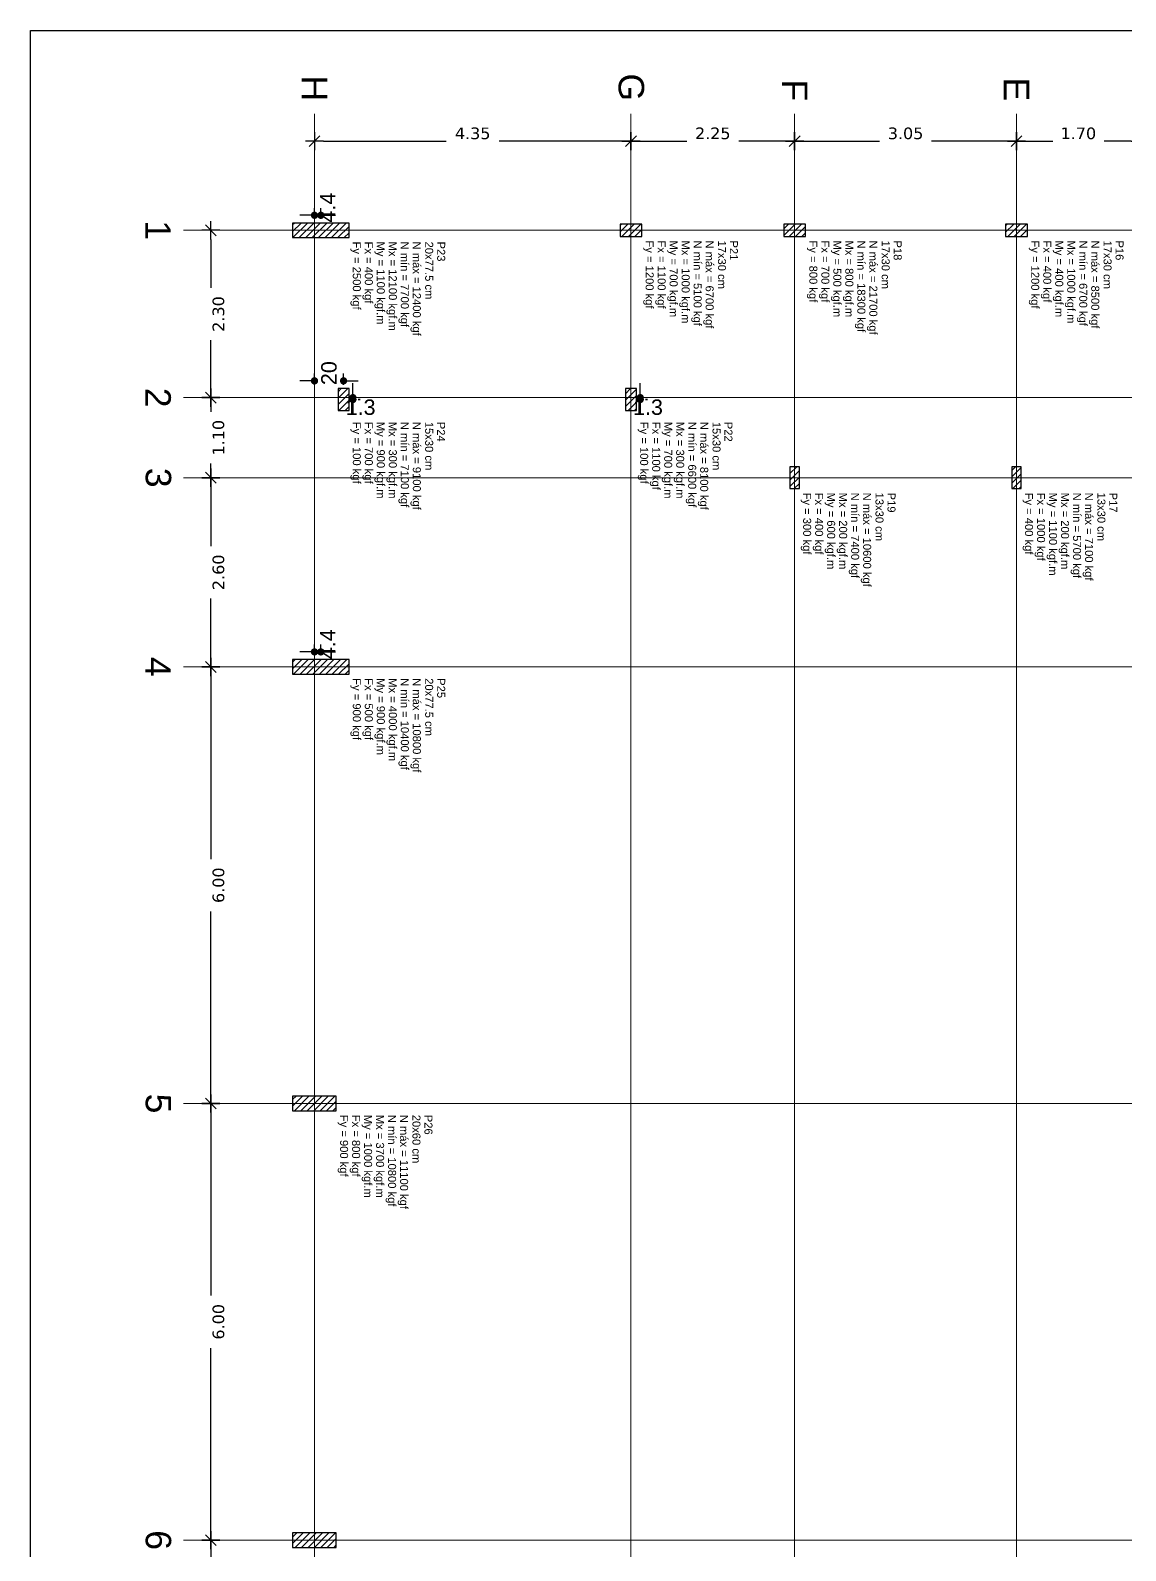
# Model space of a CAD drawing. Extents: x 25 to 1028, y -81 to 176.
# Drawn here: x 812.4 to 827.45, y 26.43 to 47.32 of the extents above; entities that cross this region are included whole.
import ezdxf

# ---------------------------------------------------------------- set-up
doc = ezdxf.new("R2010")
doc.units = 0
doc.header["$LTSCALE"] = 0.3
doc.header["$PDSIZE"] = 0.1
doc.layers.get('0').update_dxf_attribs({"linetype": 'CONTINUOUS'})
doc.layers.get('Defpoints').update_dxf_attribs({"linetype": 'CONTINUOUS'})
doc.layers.add('ARQ-CTA-1_100', color=1, linetype='CONTINUOUS')
for name, color, linetype, lineweight in [('LC-Cotas', 7, 'CONTINUOUS', 5), ('LC-Eixos', 9, 'CONTINUOUS', 5), ('LC-Hachuras dos pilares', 9, 'CONTINUOUS', 5), ('LC-Seção dos pilares', 4, 'CONTINUOUS', 30), ('LC-Textos', 3, 'CONTINUOUS', 20)]:
    doc.layers.add(name, color=color, linetype=linetype, lineweight=lineweight)
doc.layers.add('VPort', color=45, linetype='CONTINUOUS', plot=False)
doc.styles.add('Arial', font='arial.ttf')
doc.styles.add('FNDE Texto Cota 0100', font='verdana.ttf', dxfattribs={"height": 0.16})
doc.dimstyles.new('FNDE 1-0100', dxfattribs={"dimscale": 2.5, "dimtxt": 0.16, "dimasz": 0.05, "dimexe": 0.15, "dimexo": 0.15, "dimgap": 0.05, "dimtad": 1, "dimzin": 4, "dimdsep": 46, "dimtxsty": 'FNDE Texto Cota 0100', "dimblk": 'tic', "dimcen": 0.15, "dimdle": 0.15, "dimse1": 1, "dimse2": 1, "dimclrd": 251, "dimclre": 251, "dimclrt": 256, "dimaunit": 1, "dimadec": 3, "dimazin": 0, "dimtfac": 1, "dimtix": 1, "dimtmove": 2, "dimatfit": 3, "dimldrblk": 'tic', "dimfxl": 0.15, "dimtvp": 1, "dimtolj": 1, "dimtzin": 0, "dimarcsym": 0})
doc.dimstyles.new('UM_50.000000', dxfattribs={"dimtxt": 0.18, "dimasz": 0.1, "dimexe": 0.1, "dimexo": 0.2, "dimgap": 0, "dimtad": 1, "dimtih": 1, "dimtoh": 1, "dimdec": 1, "dimlfac": 50, "dimzin": 0, "dimdsep": 46, "dimtxsty": 'Standard', "dimblk": 'CLOSED', "dimblk1": 'CLOSED', "dimblk2": 'CLOSED', "dimcen": 0.09, "dimdle": 0.1, "dimadec": 1, "dimazin": 2, "dimtfac": 1, "dimtdec": 4, "dimtofl": 0, "dimtmove": 0, "dimatfit": 3, "dimldrblk": 'CLOSED', "dimfxl": 1, "dimtolj": 1, "dimarcsym": 0})
pattern_1 = [(45, (833.654795, 114.0015), (-0.044194174, 0.044194174), [])]

# ---------------------------------------------------------------- blocks, each defined once
blk = doc.blocks.new('tic')
at = {"color": 251}
for p, q in [((-1, 0), (1, 0)), ((0, -1), (0, 1))]:
    blk.add_line(p, q, dxfattribs=at)
blk.add_line((-0.6, -0.6), (0.6, 0.6))
blk = doc.blocks.new('*D268')
at = {"layer": 'ARQ-CTA-1_100', "color": 251, "lineweight": -2}
for p, q in [((816.43, 45.796), (818.117, 45.796)), ((820.53, 45.796), (818.843, 45.796))]:
    blk.add_line(p, q, dxfattribs=at)
at = {"layer": 'Defpoints', "color": 0}
for p in [(816.305, 45.796), (820.655, 45.796), (820.655, 45.796)]:
    blk.add_point(p, dxfattribs=at)
at = {"layer": 'ARQ-CTA-1_100', "color": 251, "lineweight": -2, "xscale": 0.125, "yscale": 0.125, "zscale": 0.125, "rotation": 180}
blk.add_blockref('tic', (816.305, 45.796), dxfattribs=at)
at = {"layer": 'ARQ-CTA-1_100', "color": 251, "lineweight": -2, "xscale": 0.125, "yscale": 0.125, "zscale": 0.125}
blk.add_blockref('tic', (820.655, 45.796), dxfattribs=at)
at = {"layer": 'ARQ-CTA-1_100', "insert": (818.48, 45.902), "char_height": 0.16, "attachment_point": 5, "style": 'FNDE Texto Cota 0100'}
blk.add_mtext('\\A1;4.35', dxfattribs=at)
blk = doc.blocks.new('*D269')
at = {"layer": 'ARQ-CTA-1_100', "color": 251, "lineweight": -2}
for p, q in [((820.78, 45.796), (821.422, 45.796)), ((822.78, 45.796), (822.139, 45.796))]:
    blk.add_line(p, q, dxfattribs=at)
at = {"layer": 'Defpoints', "color": 0}
for p in [(820.655, 45.796), (822.905, 45.796), (822.905, 45.796)]:
    blk.add_point(p, dxfattribs=at)
at = {"layer": 'ARQ-CTA-1_100', "color": 251, "lineweight": -2, "xscale": 0.125, "yscale": 0.125, "zscale": 0.125, "rotation": 180}
blk.add_blockref('tic', (820.655, 45.796), dxfattribs=at)
at = {"layer": 'ARQ-CTA-1_100', "color": 251, "lineweight": -2, "xscale": 0.125, "yscale": 0.125, "zscale": 0.125}
blk.add_blockref('tic', (822.905, 45.796), dxfattribs=at)
at = {"layer": 'ARQ-CTA-1_100', "insert": (821.78, 45.902), "char_height": 0.16, "attachment_point": 5, "style": 'FNDE Texto Cota 0100'}
blk.add_mtext('\\A1;2.25', dxfattribs=at)
blk = doc.blocks.new('*D270')
at = {"layer": 'ARQ-CTA-1_100', "color": 251, "lineweight": -2}
for p, q in [((823.03, 45.796), (824.072, 45.796)), ((825.83, 45.796), (824.788, 45.796))]:
    blk.add_line(p, q, dxfattribs=at)
at = {"layer": 'Defpoints', "color": 0}
for p in [(822.905, 45.796), (825.955, 45.796), (825.955, 45.796)]:
    blk.add_point(p, dxfattribs=at)
at = {"layer": 'ARQ-CTA-1_100', "color": 251, "lineweight": -2, "xscale": 0.125, "yscale": 0.125, "zscale": 0.125, "rotation": 180}
blk.add_blockref('tic', (822.905, 45.796), dxfattribs=at)
at = {"layer": 'ARQ-CTA-1_100', "color": 251, "lineweight": -2, "xscale": 0.125, "yscale": 0.125, "zscale": 0.125}
blk.add_blockref('tic', (825.955, 45.796), dxfattribs=at)
at = {"layer": 'ARQ-CTA-1_100', "insert": (824.43, 45.902), "char_height": 0.16, "attachment_point": 5, "style": 'FNDE Texto Cota 0100'}
blk.add_mtext('\\A1;3.05', dxfattribs=at)
blk = doc.blocks.new('*D271')
at = {"layer": 'ARQ-CTA-1_100', "color": 251, "lineweight": -2}
for p, q in [((826.08, 45.796), (826.453, 45.796)), ((827.53, 45.796), (827.158, 45.796))]:
    blk.add_line(p, q, dxfattribs=at)
at = {"layer": 'Defpoints', "color": 0}
for p in [(825.955, 45.796), (827.655, 45.796), (827.655, 45.796)]:
    blk.add_point(p, dxfattribs=at)
at = {"layer": 'ARQ-CTA-1_100', "color": 251, "lineweight": -2, "xscale": 0.125, "yscale": 0.125, "zscale": 0.125, "rotation": 180}
blk.add_blockref('tic', (825.955, 45.796), dxfattribs=at)
at = {"layer": 'ARQ-CTA-1_100', "color": 251, "lineweight": -2, "xscale": 0.125, "yscale": 0.125, "zscale": 0.125}
blk.add_blockref('tic', (827.655, 45.796), dxfattribs=at)
at = {"layer": 'ARQ-CTA-1_100', "insert": (826.805, 45.902), "char_height": 0.16, "attachment_point": 5, "style": 'FNDE Texto Cota 0100'}
blk.add_mtext('\\A1;1.70', dxfattribs=at)
blk = doc.blocks.new('*D275')
at = {"layer": 'ARQ-CTA-1_100', "color": 251, "lineweight": -2}
for p, q in [((814.88, 44.446), (814.88, 43.78)), ((814.88, 42.396), (814.88, 43.062))]:
    blk.add_line(p, q, dxfattribs=at)
at = {"layer": 'Defpoints', "color": 0}
for p in [(814.88, 44.571), (814.88, 42.271), (814.88, 42.271)]:
    blk.add_point(p, dxfattribs=at)
at = {"layer": 'ARQ-CTA-1_100', "color": 251, "lineweight": -2, "xscale": 0.125, "yscale": 0.125, "zscale": 0.125}
for p, rotation in [((814.88, 44.571), 90), ((814.88, 42.271), 270)]:
    blk.add_blockref('tic', p, dxfattribs=dict(at, rotation=rotation))
at = {"layer": 'ARQ-CTA-1_100', "insert": (814.986, 43.421), "char_height": 0.16, "attachment_point": 5, "rotation": 90, "style": 'FNDE Texto Cota 0100'}
blk.add_mtext('\\A1;2.30', dxfattribs=at)
blk = doc.blocks.new('*D276')
at = {"layer": 'ARQ-CTA-1_100', "color": 251, "lineweight": -2}
for p, q in [((814.88, 42.146), (814.88, 42.074)), ((814.88, 41.296), (814.88, 41.368))]:
    blk.add_line(p, q, dxfattribs=at)
at = {"layer": 'Defpoints', "color": 0}
for p in [(814.88, 42.271), (814.88, 41.171), (814.88, 41.171)]:
    blk.add_point(p, dxfattribs=at)
at = {"layer": 'ARQ-CTA-1_100', "color": 251, "lineweight": -2, "xscale": 0.125, "yscale": 0.125, "zscale": 0.125}
for p, rotation in [((814.88, 42.271), 90), ((814.88, 41.171), 270)]:
    blk.add_blockref('tic', p, dxfattribs=dict(at, rotation=rotation))
at = {"layer": 'ARQ-CTA-1_100', "insert": (814.986, 41.721), "char_height": 0.16, "attachment_point": 5, "rotation": 90, "style": 'FNDE Texto Cota 0100'}
blk.add_mtext('\\A1;1.10', dxfattribs=at)
blk = doc.blocks.new('*D277')
at = {"layer": 'ARQ-CTA-1_100', "color": 251, "lineweight": -2}
for p, q in [((814.88, 41.046), (814.88, 40.23)), ((814.88, 38.696), (814.88, 39.512))]:
    blk.add_line(p, q, dxfattribs=at)
at = {"layer": 'Defpoints', "color": 0}
for p in [(814.88, 41.171), (814.88, 38.571), (814.88, 38.571)]:
    blk.add_point(p, dxfattribs=at)
at = {"layer": 'ARQ-CTA-1_100', "color": 251, "lineweight": -2, "xscale": 0.125, "yscale": 0.125, "zscale": 0.125}
for p, rotation in [((814.88, 41.171), 90), ((814.88, 38.571), 270)]:
    blk.add_blockref('tic', p, dxfattribs=dict(at, rotation=rotation))
at = {"layer": 'ARQ-CTA-1_100', "insert": (814.986, 39.871), "char_height": 0.16, "attachment_point": 5, "rotation": 90, "style": 'FNDE Texto Cota 0100'}
blk.add_mtext('\\A1;2.60', dxfattribs=at)
blk = doc.blocks.new('*D278')
at = {"layer": 'ARQ-CTA-1_100', "color": 251, "lineweight": -2}
for p, q in [((814.88, 38.446), (814.88, 35.931)), ((814.88, 32.696), (814.88, 35.211))]:
    blk.add_line(p, q, dxfattribs=at)
at = {"layer": 'Defpoints', "color": 0}
for p in [(814.88, 38.571), (814.88, 32.571), (814.88, 32.571)]:
    blk.add_point(p, dxfattribs=at)
at = {"layer": 'ARQ-CTA-1_100', "color": 251, "lineweight": -2, "xscale": 0.125, "yscale": 0.125, "zscale": 0.125}
for p, rotation in [((814.88, 38.571), 90), ((814.88, 32.571), 270)]:
    blk.add_blockref('tic', p, dxfattribs=dict(at, rotation=rotation))
at = {"layer": 'ARQ-CTA-1_100', "insert": (814.986, 35.571), "char_height": 0.16, "attachment_point": 5, "rotation": 90, "style": 'FNDE Texto Cota 0100'}
blk.add_mtext('\\A1;6.00', dxfattribs=at)
blk = doc.blocks.new('*D279')
at = {"layer": 'ARQ-CTA-1_100', "color": 251, "lineweight": -2}
for p, q in [((814.88, 32.446), (814.88, 29.931)), ((814.88, 26.696), (814.88, 29.211))]:
    blk.add_line(p, q, dxfattribs=at)
at = {"layer": 'Defpoints', "color": 0}
for p in [(814.88, 32.571), (814.88, 26.571), (814.88, 26.571)]:
    blk.add_point(p, dxfattribs=at)
at = {"layer": 'ARQ-CTA-1_100', "color": 251, "lineweight": -2, "xscale": 0.125, "yscale": 0.125, "zscale": 0.125}
for p, rotation in [((814.88, 32.571), 90), ((814.88, 26.571), 270)]:
    blk.add_blockref('tic', p, dxfattribs=dict(at, rotation=rotation))
at = {"layer": 'ARQ-CTA-1_100', "insert": (814.986, 29.571), "char_height": 0.16, "attachment_point": 5, "rotation": 90, "style": 'FNDE Texto Cota 0100'}
blk.add_mtext('\\A1;6.00', dxfattribs=at)
blk = doc.blocks.new('*D280')
at = {"layer": 'ARQ-CTA-1_100', "color": 251, "lineweight": -2}
for p, q in [((814.88, 26.446), (814.88, 23.931)), ((814.88, 20.696), (814.88, 23.211))]:
    blk.add_line(p, q, dxfattribs=at)
at = {"layer": 'Defpoints', "color": 0}
for p in [(814.88, 26.571), (814.88, 20.571), (814.88, 20.571)]:
    blk.add_point(p, dxfattribs=at)
at = {"layer": 'ARQ-CTA-1_100', "color": 251, "lineweight": -2, "xscale": 0.125, "yscale": 0.125, "zscale": 0.125}
for p, rotation in [((814.88, 26.571), 90), ((814.88, 20.571), 270)]:
    blk.add_blockref('tic', p, dxfattribs=dict(at, rotation=rotation))
at = {"layer": 'ARQ-CTA-1_100', "insert": (814.986, 23.571), "char_height": 0.16, "attachment_point": 5, "rotation": 90, "style": 'FNDE Texto Cota 0100'}
blk.add_mtext('\\A1;6.00', dxfattribs=at)
blk = doc.blocks.new('_DOT')
at = {"color": 0, "linetype": 'ByBlock', "lineweight": -2}
blk.add_line((-0.5, 0), (-1, 0), dxfattribs=at)
at = {"color": 0, "linetype": 'ByBlock', "const_width": 0.5}
blk.add_lwpolyline([(-0.25, 0, 1), (0.25, 0, 1)], format="xyb", close=True, dxfattribs=at)
blk = doc.blocks.new('*D291')
at = {"layer": 'Defpoints', "color": 0}
for p in [(820.655, 42.271), (820.655, 42.246), (820.783, 42.271)]:
    blk.add_point(p, dxfattribs=at)
at = {"layer": 'LC-Cotas', "color": 0, "lineweight": -2}
for p, q in [((820.783, 42.371), (820.783, 42.471)), ((820.855, 42.271), (820.883, 42.271)), ((820.855, 42.246), (820.883, 42.246)), ((820.783, 42.146), (820.783, 42.046))]:
    blk.add_line(p, q, dxfattribs=at)
at = {"layer": 'LC-Cotas', "color": 0, "lineweight": -2, "xscale": 0.1, "yscale": 0.1, "zscale": 0.1}
for p, rotation in [((820.783, 42.271), 270), ((820.783, 42.246), 90)]:
    blk.add_blockref('_DOT', p, dxfattribs=dict(at, rotation=rotation))
at = {"layer": 'LC-Cotas', "insert": (820.889, 42.139), "char_height": 0.2118, "attachment_point": 5, "rotation": 0.0057, "style": 'Arial'}
blk.add_mtext('\\A1;1.3', dxfattribs=at)
blk = doc.blocks.new('DOT')
for p, q in [((1.5, 0), (-1.5, 0)), ((0, -1.5), (0, 1.5))]:
    blk.add_line(p, q)
blk.add_circle((0, 0), 0.5)
blk = doc.blocks.new('*D292')
at = {"layer": 'Defpoints', "color": 0}
for p in [(816.305, 44.777), (816.305, 44.571), (816.393, 44.571)]:
    blk.add_point(p, dxfattribs=at)
at = {"layer": 'LC-Cotas', "color": 0, "lineweight": -2}
for p, q in [((816.205, 44.777), (816.105, 44.777)), ((816.305, 44.771), (816.305, 44.877)), ((816.393, 44.771), (816.393, 44.877)), ((816.493, 44.777), (816.593, 44.777))]:
    blk.add_line(p, q, dxfattribs=at)
at = {"layer": 'LC-Cotas', "color": 0, "lineweight": -2, "xscale": 0.1, "yscale": 0.1, "zscale": 0.1}
blk.add_blockref('_DOT', (816.305, 44.777), dxfattribs=at)
at = {"layer": 'LC-Cotas', "color": 0, "lineweight": -2, "xscale": 0.1, "yscale": 0.1, "zscale": 0.1, "rotation": 180}
blk.add_blockref('_DOT', (816.393, 44.777), dxfattribs=at)
at = {"layer": 'LC-Cotas', "insert": (816.486, 44.883), "char_height": 0.2118, "attachment_point": 5, "rotation": 90, "style": 'Arial'}
blk.add_mtext('\\A1;4.4', dxfattribs=at)
blk = doc.blocks.new('*D293')
at = {"layer": 'Defpoints', "color": 0}
for p in [(816.305, 42.502), (816.305, 42.246), (816.705, 42.246)]:
    blk.add_point(p, dxfattribs=at)
at = {"layer": 'LC-Cotas', "color": 0, "lineweight": -2}
for p, q in [((816.205, 42.502), (816.105, 42.502)), ((816.305, 42.446), (816.305, 42.602)), ((816.705, 42.446), (816.705, 42.602)), ((816.805, 42.502), (816.905, 42.502))]:
    blk.add_line(p, q, dxfattribs=at)
at = {"layer": 'LC-Cotas', "color": 0, "lineweight": -2, "xscale": 0.1, "yscale": 0.1, "zscale": 0.1}
blk.add_blockref('_DOT', (816.305, 42.502), dxfattribs=at)
at = {"layer": 'LC-Cotas', "color": 0, "lineweight": -2, "xscale": 0.1, "yscale": 0.1, "zscale": 0.1, "rotation": 180}
blk.add_blockref('_DOT', (816.705, 42.502), dxfattribs=at)
at = {"layer": 'LC-Cotas', "insert": (816.505, 42.608), "char_height": 0.2118, "attachment_point": 5, "rotation": 90, "style": 'Arial'}
blk.add_mtext('\\A1;20', dxfattribs=at)
blk = doc.blocks.new('*D294')
at = {"layer": 'Defpoints', "color": 0}
for p in [(816.705, 42.271), (816.705, 42.246), (816.833, 42.271)]:
    blk.add_point(p, dxfattribs=at)
at = {"layer": 'LC-Cotas', "color": 0, "lineweight": -2}
for p, q in [((816.833, 42.371), (816.833, 42.471)), ((816.905, 42.271), (816.933, 42.271)), ((816.905, 42.246), (816.933, 42.246)), ((816.833, 42.146), (816.833, 42.046))]:
    blk.add_line(p, q, dxfattribs=at)
at = {"layer": 'LC-Cotas', "color": 0, "lineweight": -2, "xscale": 0.1, "yscale": 0.1, "zscale": 0.1}
for p, rotation in [((816.833, 42.271), 270), ((816.833, 42.246), 90)]:
    blk.add_blockref('_DOT', p, dxfattribs=dict(at, rotation=rotation))
at = {"layer": 'LC-Cotas', "insert": (816.939, 42.139), "char_height": 0.2118, "attachment_point": 5, "rotation": 0.0057, "style": 'Arial'}
blk.add_mtext('\\A1;1.3', dxfattribs=at)
blk = doc.blocks.new('*D295')
at = {"layer": 'Defpoints', "color": 0}
for p in [(816.305, 38.777), (816.305, 38.571), (816.393, 38.571)]:
    blk.add_point(p, dxfattribs=at)
at = {"layer": 'LC-Cotas', "color": 0, "lineweight": -2}
for p, q in [((816.305, 38.771), (816.305, 38.877)), ((816.393, 38.771), (816.393, 38.877)), ((816.205, 38.777), (816.105, 38.777)), ((816.493, 38.777), (816.593, 38.777))]:
    blk.add_line(p, q, dxfattribs=at)
at = {"layer": 'LC-Cotas', "color": 0, "lineweight": -2, "xscale": 0.1, "yscale": 0.1, "zscale": 0.1}
blk.add_blockref('_DOT', (816.305, 38.777), dxfattribs=at)
at = {"layer": 'LC-Cotas', "color": 0, "lineweight": -2, "xscale": 0.1, "yscale": 0.1, "zscale": 0.1, "rotation": 180}
blk.add_blockref('_DOT', (816.393, 38.777), dxfattribs=at)
at = {"layer": 'LC-Cotas', "insert": (816.486, 38.883), "char_height": 0.2118, "attachment_point": 5, "rotation": 90, "style": 'Arial'}
blk.add_mtext('\\A1;4.4', dxfattribs=at)

msp = doc.modelspace()

# ---------------------------------------------------------------- hatches: boundary and pattern name
at = {"layer": 'LC-Hachuras dos pilares', "linetype": 'Continuous'}
h = msp.add_hatch(dxfattribs=at)
h.set_pattern_fill('ANSI31', color=256, scale=0.5, style=0)
h.set_pattern_definition(pattern_1)
h.paths.add_polyline_path([(816.00529499, 44.67100173), (816.00529499, 44.47100173), (816.78029499, 44.47100173), (816.78029499, 44.67100173), (816.00529499, 44.67100173)])
h = msp.add_hatch(dxfattribs=at)
h.set_pattern_fill('ANSI31', color=256, scale=0.5, style=0)
h.set_pattern_definition(pattern_1)
h.paths.add_polyline_path([(820.50529499, 44.65600173), (820.50529499, 44.48600173), (820.80529499, 44.48600173), (820.80529499, 44.65600173), (820.50529499, 44.65600173)])
h = msp.add_hatch(dxfattribs=at)
h.set_pattern_fill('ANSI31', color=256, scale=0.5, style=0)
h.set_pattern_definition(pattern_1)
h.paths.add_polyline_path([(822.75529499, 44.65600173), (822.75529499, 44.48600173), (823.05529499, 44.48600173), (823.05529499, 44.65600173), (822.75529499, 44.65600173)])
h = msp.add_hatch(dxfattribs=at)
h.set_pattern_fill('ANSI31', color=256, scale=0.5, style=0)
h.set_pattern_definition(pattern_1)
h.paths.add_polyline_path([(825.80529499, 44.65600173), (825.80529499, 44.48600173), (826.10529499, 44.48600173), (826.10529499, 44.65600173), (825.80529499, 44.65600173)])
h = msp.add_hatch(dxfattribs=at)
h.set_pattern_fill('ANSI31', color=256, scale=0.5, style=0)
h.set_pattern_definition(pattern_1)
h.paths.add_polyline_path([(816.63029499, 42.09600173), (816.78029499, 42.09600173), (816.78029499, 42.39600173), (816.63029499, 42.39600173), (816.63029499, 42.09600173)])
h = msp.add_hatch(dxfattribs=at)
h.set_pattern_fill('ANSI31', color=256, scale=0.5, style=0)
h.set_pattern_definition(pattern_1)
h.paths.add_polyline_path([(820.58029499, 42.09600173), (820.73029499, 42.09600173), (820.73029499, 42.39600173), (820.58029499, 42.39600173), (820.58029499, 42.09600173)])
h = msp.add_hatch(dxfattribs=at)
h.set_pattern_fill('ANSI31', color=256, scale=0.5, style=0)
h.set_pattern_definition(pattern_1)
h.paths.add_polyline_path([(822.84029499, 41.02100173), (822.97029499, 41.02100173), (822.97029499, 41.32100173), (822.84029499, 41.32100173), (822.84029499, 41.02100173)])
h = msp.add_hatch(dxfattribs=at)
h.set_pattern_fill('ANSI31', color=256, scale=0.5, style=0)
h.set_pattern_definition(pattern_1)
h.paths.add_polyline_path([(825.89029499, 41.02100173), (826.02029499, 41.02100173), (826.02029499, 41.32100173), (825.89029499, 41.32100173), (825.89029499, 41.02100173)])
h = msp.add_hatch(dxfattribs=at)
h.set_pattern_fill('ANSI31', color=256, scale=0.5, style=0)
h.set_pattern_definition(pattern_1)
h.paths.add_polyline_path([(816.00529499, 38.67100173), (816.00529499, 38.47100173), (816.78029499, 38.47100173), (816.78029499, 38.67100173), (816.00529499, 38.67100173)])
h = msp.add_hatch(dxfattribs=at)
h.set_pattern_fill('ANSI31', color=256, scale=0.5, style=0)
h.set_pattern_definition(pattern_1)
h.paths.add_polyline_path([(816.00529499, 32.67100173), (816.00529499, 32.47100173), (816.60529499, 32.47100173), (816.60529499, 32.67100173), (816.00529499, 32.67100173)])
h = msp.add_hatch(dxfattribs=at)
h.set_pattern_fill('ANSI31', color=256, scale=0.5, style=0)
h.set_pattern_definition(pattern_1)
h.paths.add_polyline_path([(816.00529499, 26.67100173), (816.00529499, 26.47100173), (816.60529499, 26.47100173), (816.60529499, 26.67100173), (816.00529499, 26.67100173)])

# ---------------------------------------------------------------- linework, layer by layer
at = {"layer": 'LC-Eixos'}
for p, q in [((816.30529499, 46.17100173), (816.30529499, 5.50485873)), ((820.65529499, 46.17100173), (820.65529499, 5.50485873)), ((822.90529499, 46.17100173), (822.90529499, 5.50485873)), ((825.95529499, 46.17100173), (825.95529499, 5.50485873)), ((840.42529499, 44.57100173), (814.50529499, 44.57100173)), ((840.42529499, 42.27100173), (814.50529499, 42.27100173)), ((840.42529499, 41.17100173), (814.50529499, 41.17100173)), ((840.42529499, 38.57100173), (814.50529499, 38.57100173)), ((840.42529499, 32.57100173), (814.50529499, 32.57100173)), ((840.42529499, 26.57100173), (814.50529499, 26.57100173))]:
    msp.add_line(p, q, dxfattribs=at)
at = {"layer": 'LC-Seção dos pilares'}
for points in [[(816.00529499, 44.67100173), (816.00529499, 44.47100173), (816.78029499, 44.47100173), (816.78029499, 44.67100173), (816.00529499, 44.67100173)], [(820.50529499, 44.65600173), (820.50529499, 44.48600173), (820.80529499, 44.48600173), (820.80529499, 44.65600173), (820.50529499, 44.65600173)], [(822.75529499, 44.65600173), (822.75529499, 44.48600173), (823.05529499, 44.48600173), (823.05529499, 44.65600173), (822.75529499, 44.65600173)], [(825.80529499, 44.65600173), (825.80529499, 44.48600173), (826.10529499, 44.48600173), (826.10529499, 44.65600173), (825.80529499, 44.65600173)], [(816.63029499, 42.09600173), (816.78029499, 42.09600173), (816.78029499, 42.39600173), (816.63029499, 42.39600173), (816.63029499, 42.09600173)], [(820.58029499, 42.09600173), (820.73029499, 42.09600173), (820.73029499, 42.39600173), (820.58029499, 42.39600173), (820.58029499, 42.09600173)], [(822.84029499, 41.02100173), (822.97029499, 41.02100173), (822.97029499, 41.32100173), (822.84029499, 41.32100173), (822.84029499, 41.02100173)], [(825.89029499, 41.02100173), (826.02029499, 41.02100173), (826.02029499, 41.32100173), (825.89029499, 41.32100173), (825.89029499, 41.02100173)], [(816.00529499, 38.67100173), (816.00529499, 38.47100173), (816.78029499, 38.47100173), (816.78029499, 38.67100173), (816.00529499, 38.67100173)], [(816.00529499, 32.67100173), (816.00529499, 32.47100173), (816.60529499, 32.47100173), (816.60529499, 32.67100173), (816.00529499, 32.67100173)], [(816.00529499, 26.67100173), (816.00529499, 26.47100173), (816.60529499, 26.47100173), (816.60529499, 26.67100173), (816.00529499, 26.67100173)]]:
    msp.add_lwpolyline(points, close=True, dxfattribs=at)
at = {"layer": 'VPort'}
msp.add_lwpolyline([(812.40033924, 47.3179392), (858.72820673, 47.3179392), (858.72820673, 4.95887634), (812.40033924, 4.95887634)], close=True, dxfattribs=at)

# ---------------------------------------------------------------- texts
at = {"layer": 'LC-Textos', "rotation": 270, "line_spacing_factor": 0.798, "style": 'Arial'}
for s, insert, char_height, width, attachment_point in [('H', (816.13029499, 46.34600173), 0.35, 0.42, 9), ('G', (820.48029499, 46.34600173), 0.35, 0.42, 9), ('F', (822.73029499, 46.34600173), 0.35, 0.42, 9), ('E', (825.78029499, 46.34600173), 0.35, 0.42, 9), ('1', (813.98029499, 44.57100173), 0.35, 0.42, 8), ('Fy = 2500 kgf', (816.79879499, 44.41600173), 0.11, 1.716, 7), ('Fx = 400 kgf', (816.96379499, 44.41600173), 0.11, 1.584, 7), ('My = 1100 kgf.m', (817.12879499, 44.41600173), 0.11, 1.98, 7), ('Mx = 12100 kgf.m', (817.29379499, 44.41600173), 0.11, 2.112, 7), ('N mín = 7700 kgf', (817.45879499, 44.41600173), 0.11, 2.112, 7), ('N máx = 12400 kgf', (817.62379499, 44.41600173), 0.11, 2.244, 7), ('20x77.5 cm', (817.82509499, 44.41600173), 0.11, 1.32, 7), ('P23', (817.99009499, 44.41600173), 0.11, 0.396, 7), ('Fy = 1200 kgf', (820.82379499, 44.43100173), 0.11, 1.716, 7), ('Fx = 1100 kgf', (820.98879499, 44.43100173), 0.11, 1.716, 7), ('My = 700 kgf.m', (821.15379499, 44.43100173), 0.11, 1.848, 7), ('Mx = 1000 kgf.m', (821.31879499, 44.43100173), 0.11, 1.98, 7), ('N mín = 5100 kgf', (821.48379499, 44.43100173), 0.11, 2.112, 7), ('N máx = 6700 kgf', (821.64879499, 44.43100173), 0.11, 2.112, 7), ('17x30 cm', (821.85009499, 44.43100173), 0.11, 1.056, 7), ('P21', (822.01509499, 44.43100173), 0.11, 0.396, 7), ('Fy = 800 kgf', (823.07379499, 44.43100173), 0.11, 1.584, 7), ('Fx = 700 kgf', (823.23879499, 44.43100173), 0.11, 1.584, 7), ('My = 500 kgf.m', (823.40379499, 44.43100173), 0.11, 1.848, 7), ('Mx = 800 kgf.m', (823.56879499, 44.43100173), 0.11, 1.848, 7), ('N mín = 18300 kgf', (823.73379499, 44.43100173), 0.11, 2.244, 7), ('N máx = 21700 kgf', (823.89879499, 44.43100173), 0.11, 2.244, 7), ('17x30 cm', (824.10009499, 44.43100173), 0.11, 1.056, 7), ('P18', (824.26509499, 44.43100173), 0.11, 0.396, 7), ('Fy = 1200 kgf', (826.12379499, 44.43100173), 0.11, 1.716, 7), ('Fx = 400 kgf', (826.28879499, 44.43100173), 0.11, 1.584, 7), ('My = 400 kgf.m', (826.45379499, 44.43100173), 0.11, 1.848, 7), ('Mx = 1000 kgf.m', (826.61879499, 44.43100173), 0.11, 1.98, 7), ('N mín = 6700 kgf', (826.78379499, 44.43100173), 0.11, 2.112, 7), ('N máx = 8500 kgf', (826.94879499, 44.43100173), 0.11, 2.112, 7), ('17x30 cm', (827.15009499, 44.43100173), 0.11, 1.056, 7), ('P16', (827.31509499, 44.43100173), 0.11, 0.396, 7), ('2', (813.98029499, 42.27100173), 0.35, 0.42, 8), ('Fy = 100 kgf', (816.79879499, 41.93900173), 0.11, 1.584, 7), ('Fx = 700 kgf', (816.96379499, 41.93900173), 0.11, 1.584, 7), ('My = 900 kgf.m', (817.12879499, 41.93900173), 0.11, 1.848, 7), ('Mx = 300 kgf.m', (817.29379499, 41.93900173), 0.11, 1.848, 7), ('N mín = 7100 kgf', (817.45879499, 41.93900173), 0.11, 2.112, 7), ('N máx = 9100 kgf', (817.62379499, 41.93900173), 0.11, 2.112, 7), ('15x30 cm', (817.82509499, 41.93900173), 0.11, 1.056, 7), ('P24', (817.99009499, 41.93900173), 0.11, 0.396, 7), ('Fy = 100 kgf', (820.74879499, 41.93900173), 0.11, 1.584, 7), ('Fx = 1100 kgf', (820.91379499, 41.93900173), 0.11, 1.716, 7), ('My = 700 kgf.m', (821.07879499, 41.93900173), 0.11, 1.848, 7), ('Mx = 300 kgf.m', (821.24379499, 41.93900173), 0.11, 1.848, 7), ('N mín = 6600 kgf', (821.40879499, 41.93900173), 0.11, 2.112, 7), ('N máx = 8100 kgf', (821.57379499, 41.93900173), 0.11, 2.112, 7), ('15x30 cm', (821.77509499, 41.93900173), 0.11, 1.056, 7), ('P22', (821.94009499, 41.93900173), 0.11, 0.396, 7), ('3', (813.98029499, 41.17100173), 0.35, 0.42, 8), ('Fy = 300 kgf', (822.98879499, 40.96600173), 0.11, 1.584, 7), ('Fx = 400 kgf', (823.15379499, 40.96600173), 0.11, 1.584, 7), ('My = 600 kgf.m', (823.31879499, 40.96600173), 0.11, 1.848, 7), ('Mx = 200 kgf.m', (823.48379499, 40.96600173), 0.11, 1.848, 7), ('N mín = 7400 kgf', (823.64879499, 40.96600173), 0.11, 2.112, 7), ('N máx = 10600 kgf', (823.81379499, 40.96600173), 0.11, 2.244, 7), ('13x30 cm', (824.01509499, 40.96600173), 0.11, 1.056, 7), ('P19', (824.18009499, 40.96600173), 0.11, 0.396, 7), ('Fy = 400 kgf', (826.03879499, 40.96600173), 0.11, 1.584, 7), ('Fx = 1000 kgf', (826.20379499, 40.96600173), 0.11, 1.716, 7), ('My = 1100 kgf.m', (826.36879499, 40.96600173), 0.11, 1.98, 7), ('Mx = 200 kgf.m', (826.53379499, 40.96600173), 0.11, 1.848, 7), ('N mín = 5700 kgf', (826.69879499, 40.96600173), 0.11, 2.112, 7), ('N máx = 7100 kgf', (826.86379499, 40.96600173), 0.11, 2.112, 7), ('13x30 cm', (827.06509499, 40.96600173), 0.11, 1.056, 7), ('P17', (827.23009499, 40.96600173), 0.11, 0.396, 7), ('4', (813.98029499, 38.57100173), 0.35, 0.42, 8), ('Fy = 900 kgf', (816.79879499, 38.41600173), 0.11, 1.584, 7), ('Fx = 500 kgf', (816.96379499, 38.41600173), 0.11, 1.584, 7), ('My = 900 kgf.m', (817.12879499, 38.41600173), 0.11, 1.848, 7), ('Mx = 4000 kgf.m', (817.29379499, 38.41600173), 0.11, 1.98, 7), ('N mín = 10400 kgf', (817.45879499, 38.41600173), 0.11, 2.244, 7), ('N máx = 10800 kgf', (817.62379499, 38.41600173), 0.11, 2.244, 7), ('20x77.5 cm', (817.82509499, 38.41600173), 0.11, 1.32, 7), ('P25', (817.99009499, 38.41600173), 0.11, 0.396, 7), ('5', (813.98029499, 32.57100173), 0.35, 0.42, 8), ('Fy = 900 kgf', (816.62379499, 32.41600173), 0.11, 1.584, 7), ('Fx = 800 kgf', (816.78879499, 32.41600173), 0.11, 1.584, 7), ('My = 1000 kgf.m', (816.95379499, 32.41600173), 0.11, 1.98, 7), ('Mx = 3700 kgf.m', (817.11879499, 32.41600173), 0.11, 1.98, 7), ('N mín = 10800 kgf', (817.28379499, 32.41600173), 0.11, 2.244, 7), ('N máx = 11100 kgf', (817.44879499, 32.41600173), 0.11, 2.244, 7), ('20x60 cm', (817.65009499, 32.41600173), 0.11, 1.056, 7), ('P26', (817.81509499, 32.41600173), 0.11, 0.396, 7), ('6', (813.98029499, 26.57100173), 0.35, 0.42, 8)]:
    msp.add_mtext(s, dxfattribs=dict(at, insert=insert, char_height=char_height, width=width, attachment_point=attachment_point))

# ---------------------------------------------------------------- dimensions: what is measured, and where the dimension line sits
at = {"layer": 'ARQ-CTA-1_100'}
for base, p1, p2, picture, middle in [((820.65529499, 45.79600173), (816.30529499, 45.79600173), (820.65529499, 45.79600173), '*D268', (818.48029499, 45.90190173)), ((822.90529499, 45.79600173), (820.65529499, 45.79600173), (822.90529499, 45.79600173), '*D269', (821.78029499, 45.90190173)), ((825.95529499, 45.79600173), (822.90529499, 45.79600173), (825.95529499, 45.79600173), '*D270', (824.43029499, 45.90190173)), ((827.65529499, 45.79600173), (825.95529499, 45.79600173), (827.65529499, 45.79600173), '*D271', (826.80529499, 45.90190173))]:
    dim = msp.add_linear_dim(base=base, p1=p1, p2=p2, dimstyle='FNDE 1-0100', dxfattribs=at)
    dim.commit()
    dim.dimension.update_dxf_attribs({"geometry": picture, "text_midpoint": middle, "dimtype": 160})
for base, p1, p2, picture, middle in [((814.88029499, 42.27100173), (814.88029499, 44.57100173), (814.88029499, 42.27100173), '*D275', (814.98619499, 43.42100173)), ((814.88029499, 41.17100173), (814.88029499, 42.27100173), (814.88029499, 41.17100173), '*D276', (814.98619499, 41.72100173)), ((814.88029499, 38.57100173), (814.88029499, 41.17100173), (814.88029499, 38.57100173), '*D277', (814.98619499, 39.87100173)), ((814.88029499, 32.57100173), (814.88029499, 38.57100173), (814.88029499, 32.57100173), '*D278', (814.98619499, 35.57100173)), ((814.88029499, 26.57100173), (814.88029499, 32.57100173), (814.88029499, 26.57100173), '*D279', (814.98619499, 29.57100173)), ((814.88029499, 20.57100173), (814.88029499, 26.57100173), (814.88029499, 20.57100173), '*D280', (814.98619499, 23.57100173))]:
    dim = msp.add_linear_dim(base=base, p1=p1, p2=p2, angle=270, dimstyle='FNDE 1-0100', dxfattribs=at)
    dim.commit()
    dim.dimension.update_dxf_attribs({"geometry": picture, "text_midpoint": middle, "dimtype": 160})
at = {"layer": 'LC-Cotas'}
for base, p1, p2, picture, middle in [((816.30529499, 44.77690173), (816.39279499, 44.57100173), (816.30529499, 44.57100173), '*D292', (816.48610799, 44.88280173)), ((816.30529499, 42.50190173), (816.70529499, 42.24600173), (816.30529499, 42.24600173), '*D293', (816.50529499, 42.60780173)), ((816.30529499, 38.77690173), (816.39279499, 38.57100173), (816.30529499, 38.57100173), '*D295', (816.48610799, 38.88280173))]:
    dim = msp.add_linear_dim(base=base, p1=p1, p2=p2, dimstyle='UM_50.000000', override={"dimtxt": 0.2118, "dimasz": 0.1, "dimexe": 0.1, "dimexo": 0.2, "dimtad": 1, "dimtih": 0, "dimtoh": 0, "dimdec": 1, "dimlfac": 50, "dimzin": 8, "dimtxsty": 'Arial', "dimblk": 'DOT', "dimblk1": 'DOT', "dimblk2": 'DOT', "dimsah": 1, "dimdle": 0.1, "dimse1": 0, "dimse2": 0, "dimclrt": 256, "dimadec": 1, "dimazin": 3, "dimtmove": 2, "dimldrblk": 'DOT'}, dxfattribs=at)
    dim.commit()
    dim.dimension.update_dxf_attribs({"geometry": picture, "text_midpoint": middle, "dimtype": 160, "text_rotation": 90})
for base, p1, p2, picture, middle in [((816.8332449869, 42.2710017312), (816.7052949869, 42.2460017312), (816.7052949869, 42.2710017312), '*D294', (816.9391449869, 42.1386947312)), ((820.7832449869, 42.2710017312), (820.6552949869, 42.2460017312), (820.6552949869, 42.2710017312), '*D291', (820.8891449869, 42.1386947312))]:
    dim = msp.add_linear_dim(base=base, p1=p1, p2=p2, angle=270, dimstyle='UM_50.000000', override={"dimtxt": 0.2118, "dimasz": 0.1, "dimexe": 0.1, "dimexo": 0.2, "dimtad": 1, "dimtih": 0, "dimtoh": 0, "dimdec": 1, "dimlfac": 50, "dimzin": 8, "dimtxsty": 'Arial', "dimblk": 'DOT', "dimblk1": 'DOT', "dimblk2": 'DOT', "dimsah": 1, "dimdle": 0.1, "dimse1": 0, "dimse2": 0, "dimclrt": 256, "dimadec": 1, "dimazin": 3, "dimtmove": 2, "dimldrblk": 'DOT'}, dxfattribs=at)
    dim.commit()
    dim.dimension.update_dxf_attribs({"geometry": picture, "text_midpoint": middle, "dimtype": 160, "text_rotation": 0.005729578})

doc.saveas('drawing.dxf')
